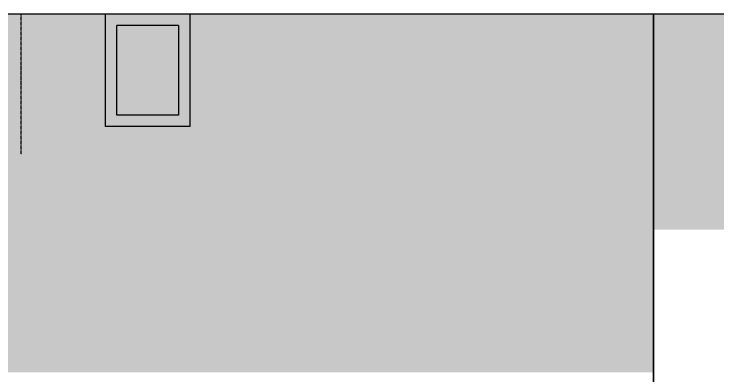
# Model space of a CAD drawing. Header units: millimetres. Extents: x -249630 to 95394, y -188036 to 109963.
# Drawn here: x -90926 to -87783, y 82075 to 83685 of the extents above; entities that cross this region are included whole.
import ezdxf

# ---------------------------------------------------------------- set-up
doc = ezdxf.new("R2010")
doc.units = ezdxf.units.MM
doc.linetypes.add('DASHED2', pattern=[9.525, 6.35, -3.175])
for name, color, linetype in [('04', 4, 'Continuous'), ('05', 5, 'Continuous'), ('Layer1', 2, 'Continuous'), ('Layer8', 8, 'Continuous'), ('SOMBRA', 252, 'Continuous'), ('VEREDA', 1, 'Continuous')]:
    doc.layers.add(name, color=color, linetype=linetype)

msp = doc.modelspace()

# ---------------------------------------------------------------- hatches: boundary and pattern name
at = {"layer": 'SOMBRA'}
msp.add_hatch(color=252, dxfattribs=at).paths.add_polyline_path([(-87769.961, 83684.848), (-97457.461, 83684.848), (-96837.147, 82725.638), (-92144.961, 82725.638), (-92144.961, 82091.098), (-88082.461, 82091.098), (-88082.461, 82725.638), (-87769.961, 82725.638)])

# ---------------------------------------------------------------- linework, layer by layer
at = {"layer": '04'}
msp.add_line((-88082.461, 80497.348), (-88082.461, 83684.848), dxfattribs=at)
msp.add_lwpolyline([(-88082.461, 83684.848), (-88082.461, 80497.348)], dxfattribs=at)
at = {"layer": '05'}
msp.add_line((-87769.961, 83684.848), (-91082.461, 83684.848), dxfattribs=at)
at = {"layer": 'Layer1'}
msp.add_lwpolyline([(-90144.961, 83684.848), (-90144.961, 83184.848), (-90519.961, 83184.848), (-90519.961, 83684.848)], dxfattribs=at)
at = {"layer": 'Layer8', "linetype": 'DASHED2', "ltscale": 0.025}
msp.add_lwpolyline([(-90894.961, 83059.848), (-90894.961, 83684.848)], dxfattribs=at)
at = {"layer": 'VEREDA'}
for points in [[(-90194.961, 83634.848), (-90194.961, 83234.848), (-90469.961, 83234.848), (-90469.961, 83634.848)], [(-90194.961, 83634.848), (-90469.961, 83634.848)]]:
    msp.add_lwpolyline(points, dxfattribs=at)

doc.saveas('drawing.dxf')
